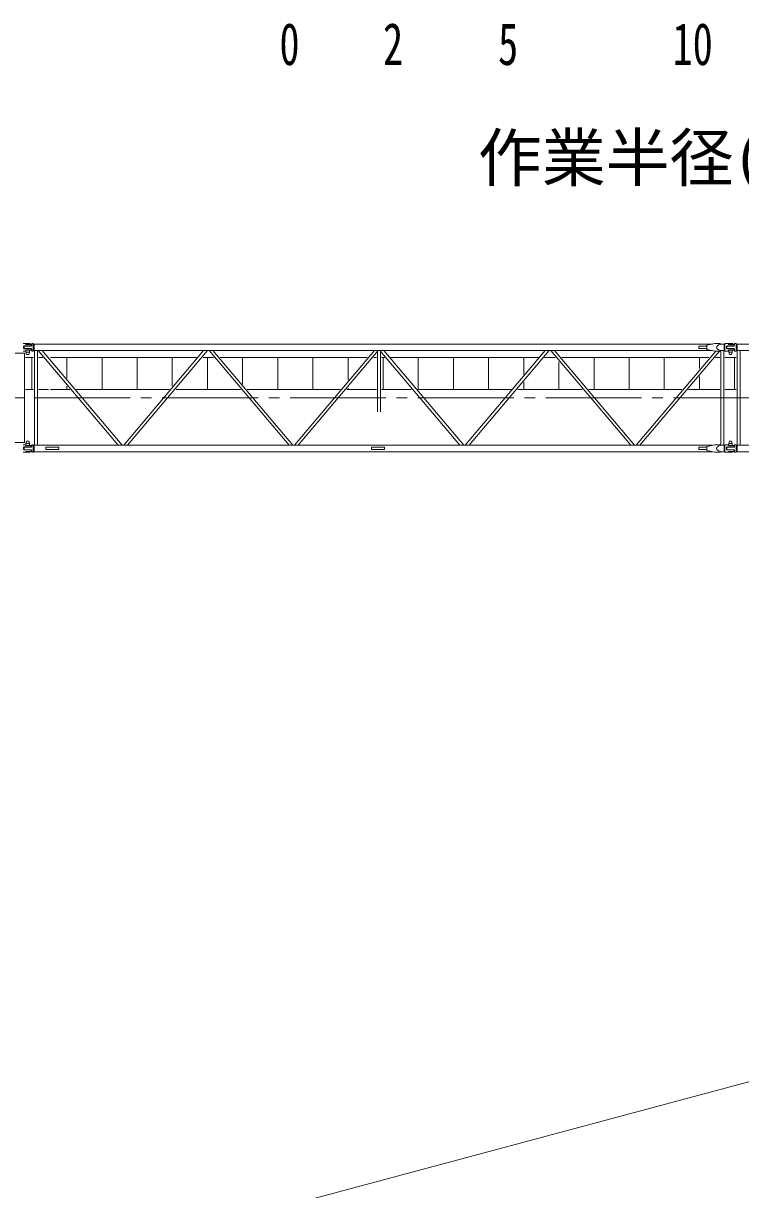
# Model space of a CAD drawing. Units: millimetres, scale not verified. Extents: x -27006 to 26751, y -37046 to 42575.
# Drawn here: x -14420 to -7687, y 18849 to 29806 of the extents above; entities that cross this region are included whole.
import ezdxf
from ezdxf.enums import TextEntityAlignment as Align

# ---------------------------------------------------------------- set-up
doc = ezdxf.new("R2010")
doc.units = ezdxf.units.MM
doc.header["$LTSCALE"] = 100
doc.linetypes.add('CHAIN2', pattern=[12, 9, -1, 1, -1])
for name, color, linetype, lineweight in [('0-2_05 寸法', 7, 'Continuous', 18), ('0-3_10 当社外形線', 3, 'Continuous', 18), ('0-4_12 当社中心線', 3, 'CHAIN2', 18)]:
    doc.layers.add(name, color=color, linetype=linetype, lineweight=lineweight)
doc.styles.add('ＭＳ ゴシック', font='')
doc.styles.get('ＭＳ ゴシック').set_extended_font_data('MS Gothic')

msp = doc.modelspace()

# ---------------------------------------------------------------- linework, layer by layer
at = {"layer": '0-2_05 寸法'}
msp.add_line((9593, 24471.1), (-22002.4, 16005.1), dxfattribs=at)
at = {"layer": '0-3_10 当社外形線'}
for p, q in [((-14422.6, 26796.8), (-14356.6, 26796.8)), ((-14417.6, 26769.8), (-14417.6, 26753.8)), ((-14412.6, 26773.8), (-14347.6, 26773.8)), ((-14411.6, 26775.8), (-14346.6, 26775.8)), ((-14411.6, 26747.8), (-14346.6, 26747.8)), ((-14397.6, 26734.8), (-14397.6, 26726.8)), ((-14397.6, 26734.8), (-14346.6, 26734.8)), ((-14395.6, 26775.8), (-14395.6, 26773.8)), ((-14395.6, 26749.8), (-14395.6, 26747.8)), ((-14363.6, 26775.8), (-14363.6, 26773.8)), ((-14363.6, 26749.8), (-14363.6, 26747.8)), ((-14363.6, 26715.8), (-14363.6, 26734.8)), ((-14356.6, 26796.8), (-14356.6, 26788.8)), ((-14346.6, 26788.8), (-14346.6, 26775.8)), ((-14346.6, 26747.8), (-14346.6, 26734.8)), ((-14341.6, 26796.8), (-14341.6, 26779.8)), ((-14326.6, 26796.8), (-14341.6, 26796.8)), ((-14341.6, 26743.8), (-14341.6, 26726.8)), ((-14326.6, 26726.8), (-14326.6, 26796.8)), ((-14318.7, 26792), (-14326.6, 26795)), ((-14318.7, 26792), (-7952.2, 26792)), ((-8079.4, 26772.8), (-8004.2, 26772.8)), ((-8004.2, 26781.8), (-7928.1, 26796.8)), ((-8004.2, 26781.8), (-8004.2, 26741.8)), ((-8004.2, 26741.8), (-7928.1, 26726.8)), ((-7928.1, 26796.8), (-7880.5, 26796.8)), ((-7880.5, 26796.8), (-7880.5, 26788.6)), ((-7880.5, 26792), (-7843.2, 26792)), ((-7880.5, 26735), (-7880.5, 26726.8)), ((-7843.2, 26792), (-7835.3, 26795)), ((-7843.2, 26731.5), (-7843.2, 26792)), ((-7835.3, 26796.8), (-7835.3, 26726.8)), ((-7835.3, 26796.8), (-7759.3, 26796.8)), ((-7820.3, 26753.8), (-7820.3, 26769.8)), ((-7815.3, 26773.8), (-7750.3, 26773.8)), ((-7814.3, 26775.8), (-7749.3, 26775.8)), ((-7814.3, 26747.8), (-7749.3, 26747.8)), ((-7800.3, 26788.8), (-7800.3, 26796.8)), ((-7800.3, 26788.8), (-7749.3, 26788.8)), ((-7800.3, 26734.8), (-7751.3, 26734.8)), ((-7800.3, 26726.8), (-7800.3, 26734.8)), ((-7799.3, 26734.8), (-7749.3, 26734.8)), ((-7798.3, 26775.8), (-7798.3, 26773.8)), ((-7798.3, 26749.8), (-7798.3, 26747.8)), ((-7766.3, 26775.8), (-7766.3, 26773.8)), ((-7766.3, 26749.8), (-7766.3, 26747.8)), ((-7766.3, 26715.8), (-7766.3, 26734.8)), ((-7759.3, 26796.8), (-7759.3, 26788.8)), ((-7749.3, 26775.8), (-7749.3, 26788.8)), ((-7749.3, 26734.8), (-7749.3, 26747.8)), ((-7744.3, 26796.8), (-7744.3, 26779.8)), ((-7729.3, 26796.8), (-7744.3, 26796.8)), ((-7744.3, 26743.8), (-7744.3, 26726.8)), ((-7729.3, 26726.8), (-7729.3, 26796.8)), ((-7721.4, 26792), (-7729.3, 26795)), ((-7721.4, 26792), (-1355, 26792)), ((-14927.5, 26706.8), (-14408.8, 26706.8)), ((-14422.6, 26726.8), (-14397.6, 26726.8)), ((-14408.8, 25866.8), (-14408.8, 26706.8)), ((-14398.8, 26666.8), (-14325.9, 26666.8)), ((-14389.7, 26693.8), (-14395.6, 26715.8)), ((-14326.6, 26726.8), (-14341.6, 26726.8)), ((-14340.9, 26366.8), (-14340.9, 26666.8)), ((-14318.7, 26731.5), (-14313.2, 26731.5)), ((-14318.7, 26731.5), (-7952.2, 26731.5)), ((-14315.9, 25842), (-14315.9, 26731.5)), ((-14288.7, 25842), (-14288.7, 26731.5)), ((-14280.1, 26731.5), (-13529.4, 25842)), ((-14278.7, 26666.8), (-14238.5, 26666.8)), ((-14244.5, 26731.5), (-13493.8, 25842)), ((-14166.7, 26666.8), (-12795.4, 26666.8)), ((-14011.5, 26470.9), (-14011.5, 26666.8)), ((-13681.6, 26366.8), (-13681.6, 26666.8)), ((-12727.7, 26731.5), (-13478.4, 25842)), ((-12692.1, 26731.5), (-13442.8, 25842)), ((-13351.7, 26366.8), (-13351.7, 26666.8)), ((-13021.9, 26398.5), (-13021.9, 26666.8)), ((-12733.7, 26666.8), (-12635.1, 26666.8)), ((-12692, 26366.8), (-12692, 26666.8)), ((-12676.6, 26731.5), (-11926, 25842)), ((-12641, 26731.5), (-11890.4, 25842)), ((-12573.3, 26666.8), (-11192, 26666.8)), ((-12362.1, 26416.6), (-12362.1, 26666.8)), ((-12032.3, 26366.8), (-12032.3, 26666.8)), ((-11124.3, 26731.5), (-11874.9, 25842)), ((-11088.7, 26731.5), (-11839.3, 25842)), ((-11702.4, 26366.8), (-11702.4, 26666.8)), ((-11372.6, 26452.8), (-11372.6, 26666.8)), ((-11130.2, 26666.8), (-11104.5, 26666.8)), ((-11094.5, 26154.4), (-11094.5, 26716.3)), ((-11073.2, 26731.5), (-10322.5, 25842)), ((-11067.3, 26154.4), (-11067.3, 26716.3)), ((-11057.3, 26666.8), (-11031.6, 26666.8)), ((-11042.7, 26366.8), (-11042.7, 26666.8)), ((-11037.6, 26731.5), (-10286.9, 25842)), ((-10969.9, 26666.8), (-9588.5, 26666.8)), ((-10712.8, 26366.8), (-10712.8, 26666.8)), ((-10383, 26366.8), (-10383, 26666.8)), ((-9520.8, 26731.5), (-10271.5, 25842)), ((-9485.2, 26731.5), (-10235.9, 25842)), ((-10053.1, 26366.8), (-10053.1, 26666.8)), ((-9723.2, 26507.2), (-9723.2, 26666.8)), ((-9526.8, 26666.8), (-9428.2, 26666.8)), ((-9469.8, 26731.5), (-8719.1, 25842)), ((-9434.2, 26731.5), (-8683.5, 25842)), ((-9393.4, 26366.8), (-9393.4, 26625.5)), ((-9366.4, 26666.8), (-7985.1, 26666.8)), ((-9063.5, 26366.8), (-9063.5, 26666.8)), ((-8733.6, 26366.8), (-8733.6, 26666.8)), ((-7921.4, 26726.8), (-8668, 25842)), ((-7885.8, 26726.8), (-8632.4, 25842)), ((-8403.8, 26366.8), (-8403.8, 26666.8)), ((-8073.9, 26561.6), (-8073.9, 26666.8)), ((-7928.1, 26726.8), (-7880.5, 26726.8)), ((-7923.3, 26666.8), (-7883.2, 26666.8)), ((-7880.5, 26731.5), (-7843.2, 26731.5)), ((-7873.2, 25842), (-7873.2, 26731.5)), ((-7846, 25842), (-7846, 26731.5)), ((-7843.2, 26731.5), (-7835.3, 26728.5)), ((-7836, 26666.8), (-7728.6, 26666.8)), ((-7835.3, 26726.8), (-7800.3, 26726.8)), ((-7792.4, 26693.8), (-7798.3, 26715.8)), ((-7729.3, 26726.8), (-7744.3, 26726.8)), ((-7744.1, 26366.8), (-7744.1, 26666.8)), ((-7721.4, 26731.5), (-7715.9, 26731.5)), ((-7721.4, 26731.5), (-1355, 26731.5)), ((-7718.6, 25842), (-7718.6, 26731.5)), ((-7691.4, 25842), (-7691.4, 26731.5)), ((-9723.2, 26366.8), (-9723.2, 26434)), ((-8073.9, 26366.8), (-8073.9, 26488.4)), ((-14398.8, 26366.8), (-14325.9, 26366.8)), ((-14278.7, 26366.8), (-14184.8, 26366.8)), ((-14166.7, 26366.8), (-13985.3, 26366.8)), ((-14011.5, 26366.8), (-14011.5, 26397.7)), ((-13923.6, 26366.8), (-13048.6, 26366.8)), ((-12986.8, 26366.8), (-12381.9, 26366.8)), ((-12320.1, 26366.8), (-11445.2, 26366.8)), ((-11383.4, 26366.8), (-11104.5, 26366.8)), ((-11372.6, 26366.8), (-11372.6, 26379.6)), ((-11057.3, 26366.8), (-10778.5, 26366.8)), ((-10716.7, 26366.8), (-9841.7, 26366.8)), ((-9780, 26366.8), (-9175, 26366.8)), ((-9113.3, 26366.8), (-8238.3, 26366.8)), ((-8176.5, 26366.8), (-7883.2, 26366.8)), ((-7836, 26366.8), (-7728.6, 26366.8)), ((-14927.5, 25866.8), (-14408.8, 25866.8)), ((-14389.7, 25879.8), (-14395.6, 25857.8)), ((-14363.6, 25838.8), (-14363.6, 25857.8)), ((-7792.4, 25879.8), (-7798.3, 25857.8)), ((-7766.3, 25857.8), (-7766.3, 25838.8)), ((-14422.6, 25846.8), (-14397.6, 25846.8)), ((-14422.6, 25776.8), (-14356.6, 25776.8)), ((-14417.6, 25803.8), (-14417.6, 25819.8)), ((-14412.6, 25799.8), (-14347.6, 25799.8)), ((-14411.6, 25825.8), (-14346.6, 25825.8)), ((-14411.6, 25797.8), (-14346.6, 25797.8)), ((-14397.6, 25838.8), (-14397.6, 25846.8)), ((-14397.6, 25838.8), (-14346.6, 25838.8)), ((-14395.6, 25823.8), (-14395.6, 25825.8)), ((-14395.6, 25797.8), (-14395.6, 25799.8)), ((-14363.6, 25823.8), (-14363.6, 25825.8)), ((-14363.6, 25797.8), (-14363.6, 25799.8)), ((-14356.6, 25776.8), (-14356.6, 25784.8)), ((-14346.6, 25825.8), (-14346.6, 25838.8)), ((-14346.6, 25784.8), (-14346.6, 25797.8)), ((-14341.6, 25829.8), (-14341.6, 25846.8)), ((-14326.6, 25846.8), (-14341.6, 25846.8)), ((-14341.6, 25776.8), (-14341.6, 25793.8)), ((-14326.6, 25776.8), (-14341.6, 25776.8)), ((-14326.6, 25846.8), (-14326.6, 25776.8)), ((-14318.7, 25781.5), (-14326.6, 25778.5)), ((-14318.7, 25842), (-14313.2, 25842)), ((-14318.7, 25842), (-7952.2, 25842)), ((-14318.7, 25781.5), (-7952.2, 25781.5)), ((-14207.8, 25800.8), (-14207.8, 25822.8)), ((-14207.8, 25822.8), (-14088, 25822.8)), ((-14207.8, 25800.8), (-14088, 25800.8)), ((-14088, 25800.8), (-14088, 25822.8)), ((-11150.6, 25800.8), (-11150.6, 25822.8)), ((-11150.6, 25822.8), (-11030.8, 25822.8)), ((-11150.6, 25800.8), (-11030.8, 25800.8)), ((-11030.8, 25800.8), (-11030.8, 25822.8)), ((-8079.4, 25800.8), (-8079.4, 25822.8)), ((-8079.4, 25822.8), (-8004.2, 25822.8)), ((-8079.4, 25800.8), (-8004.2, 25800.8)), ((-8004.2, 25831.8), (-7928.1, 25846.8)), ((-8004.2, 25791.8), (-8004.2, 25831.8)), ((-8004.2, 25791.8), (-7928.1, 25776.8)), ((-7928.1, 25846.8), (-7880.5, 25846.8)), ((-7928.1, 25776.8), (-7880.5, 25776.8)), ((-7880.5, 25838.6), (-7880.5, 25846.8)), ((-7880.5, 25842), (-7843.2, 25842)), ((-7880.5, 25776.8), (-7880.5, 25785)), ((-7880.5, 25781.5), (-7843.2, 25781.5)), ((-7843.2, 25842), (-7835.3, 25845)), ((-7843.2, 25842), (-7843.2, 25781.5)), ((-7843.2, 25781.5), (-7835.3, 25778.5)), ((-7835.3, 25776.8), (-7835.3, 25846.8)), ((-7835.3, 25846.8), (-7800.3, 25846.8)), ((-7835.3, 25776.8), (-7759.3, 25776.8)), ((-7820.3, 25819.8), (-7820.3, 25803.8)), ((-7815.3, 25799.8), (-7750.3, 25799.8)), ((-7814.3, 25825.8), (-7749.3, 25825.8)), ((-7814.3, 25797.8), (-7749.3, 25797.8)), ((-7800.3, 25846.8), (-7800.3, 25838.8)), ((-7800.3, 25838.8), (-7751.3, 25838.8)), ((-7800.3, 25784.8), (-7749.3, 25784.8)), ((-7800.3, 25784.8), (-7800.3, 25776.8)), ((-7799.3, 25838.8), (-7749.3, 25838.8)), ((-7798.3, 25823.8), (-7798.3, 25825.8)), ((-7798.3, 25797.8), (-7798.3, 25799.8)), ((-7766.3, 25823.8), (-7766.3, 25825.8)), ((-7766.3, 25797.8), (-7766.3, 25799.8)), ((-7759.3, 25776.8), (-7759.3, 25784.8)), ((-7749.3, 25838.8), (-7749.3, 25825.8)), ((-7749.3, 25797.8), (-7749.3, 25784.8)), ((-7744.3, 25829.8), (-7744.3, 25846.8)), ((-7729.3, 25846.8), (-7744.3, 25846.8)), ((-7744.3, 25776.8), (-7744.3, 25793.8)), ((-7729.3, 25776.8), (-7744.3, 25776.8)), ((-7729.3, 25846.8), (-7729.3, 25776.8)), ((-7721.4, 25781.5), (-7729.3, 25778.5)), ((-7721.4, 25842), (-7715.9, 25842)), ((-7721.4, 25842), (-1355, 25842)), ((-7721.4, 25781.5), (-1355, 25781.5))]:
    msp.add_line(p, q, dxfattribs=at)
for points in [[(-14412.6, 26773.8), (-14412.6, 26749.8), (-14347.6, 26749.8)], [(-14397.6, 26796.8), (-14397.6, 26788.8), (-14346.6, 26788.8)], [(-14395.6, 26734.8), (-14395.6, 26715.8), (-14363.6, 26715.8)], [(-14318.7, 26792), (-14318.7, 26731.5), (-14326.6, 26728.5)], [(-8079.4, 26772.8), (-8079.4, 26750.8), (-8004.2, 26750.8)], [(-7815.3, 26773.8), (-7815.3, 26749.8), (-7750.3, 26749.8)], [(-7798.3, 26734.8), (-7798.3, 26715.8), (-7766.3, 26715.8)], [(-7721.4, 26792), (-7721.4, 26731.5), (-7729.3, 26728.5)], [(-14389.7, 26693.8), (-14369.5, 26693.8), (-14363.6, 26715.8)], [(-7792.4, 26693.8), (-7772.2, 26693.8), (-7766.3, 26715.8)], [(-14395.6, 25838.8), (-14395.6, 25857.8), (-14363.6, 25857.8)], [(-14389.7, 25879.8), (-14369.5, 25879.8), (-14363.6, 25857.8)], [(-7798.3, 25838.8), (-7798.3, 25857.8), (-7766.3, 25857.8)], [(-7792.4, 25879.8), (-7772.2, 25879.8), (-7766.3, 25857.8)], [(-14412.6, 25799.8), (-14412.6, 25823.8), (-14347.6, 25823.8)], [(-14397.6, 25776.8), (-14397.6, 25784.8), (-14346.6, 25784.8)], [(-14318.7, 25781.5), (-14318.7, 25842), (-14326.6, 25845)], [(-7815.3, 25799.8), (-7815.3, 25823.8), (-7750.3, 25823.8)], [(-7721.4, 25781.5), (-7721.4, 25842), (-7729.3, 25845)]]:
    msp.add_lwpolyline(points, dxfattribs=at)
for centre, start, end in [((-14411.6, 26769.8), 90, 180), ((-14411.6, 26753.8), 180, 270), ((-14347.6, 26779.8), 270, 0), ((-14347.6, 26743.8), 0, 90), ((-7814.3, 26769.8), 90, 180), ((-7814.3, 26753.8), 180, 270), ((-7750.3, 26779.8), 270, 0), ((-7750.3, 26743.8), 0, 90), ((-14411.6, 25819.8), 90, 180), ((-14411.6, 25803.8), 180, 270), ((-14347.6, 25829.8), 270, 0), ((-14347.6, 25793.8), 0, 90), ((-7814.3, 25819.8), 90, 180), ((-7814.3, 25803.8), 180, 270), ((-7750.3, 25829.8), 270, 0), ((-7750.3, 25793.8), 0, 90)]:
    msp.add_arc(centre, 6, start, end, dxfattribs=at)
for centre in [(-7852, 26761.8), (-7852, 25811.8)]:
    msp.add_ellipse(centre, major_axis=(61.8, 0), ratio=0.489379, start_param=2.0501396, end_param=4.2330457, dxfattribs=at)
at = {"layer": '0-4_12 当社中心線'}
msp.add_line((-17916.6, 26286.8), (12586.8, 26286.8), dxfattribs=at)

# ---------------------------------------------------------------- texts
at = {"layer": '0-2_05 寸法', "style": 'ＭＳ ゴシック', "width": 0.7}
for s, p in [('0', (-12015.9, 29295.2)), ('2', (-11043.9, 29295.2)), ('10', (-8325.9, 29295.2)), ('5', (-9963.9, 29295.2))]:
    msp.add_text(s, height=395.9, dxfattribs=at).set_placement(p, align=Align.BOTTOM_LEFT)
at = {"layer": '0-2_05 寸法', "style": 'ＭＳ ゴシック'}
msp.add_text('作業半径(m)', height=439.9, dxfattribs=at).set_placement((-10153.5, 28191.2), align=Align.BOTTOM_LEFT)

doc.saveas('drawing.dxf')
